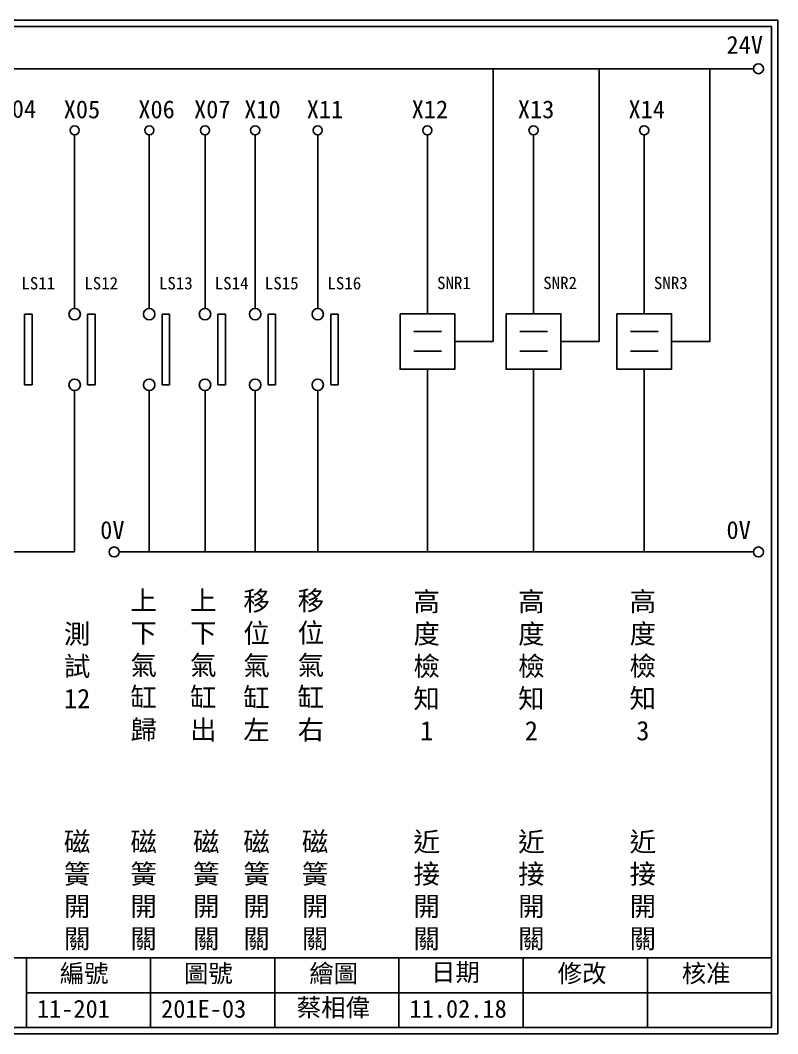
# Model space of a CAD drawing. Extents: x 325 to 612, y 3 to 207.
# Drawn here: x 459.8 to 612.3, y 3 to 207 of the extents above; entities that cross this region are included whole.
import ezdxf

# ---------------------------------------------------------------- set-up
doc = ezdxf.new("R2010")
doc.units = 0
doc.layers.get('0').update_dxf_attribs({"linetype": 'CONTINUOUS'})
doc.layers.add('圖框層', color=7, linetype='CONTINUOUS')
doc.layers.add('標尺寸層', color=3, linetype='CONTINUOUS')
doc.styles.add('CNS', font='romanc.shx', dxfattribs={"bigfont": 'chineset.shx'})
doc.styles.add('STSL', font='KAIU.TTF')

msp = doc.modelspace()

# ---------------------------------------------------------------- linework, layer by layer
for p, q in [((555.02, 142.31), (555.02, 197.22)), ((576.38, 142.31), (576.38, 197.22)), ((598.67, 142.31), (598.67, 197.22)), ((541.79, 147.89), (541.79, 183.91)), ((563.16, 147.89), (563.16, 183.91)), ((585.44, 147.89), (585.44, 183.91)), ((462.22, 147.83), (460.71, 147.83)), ((474.88, 147.83), (473.38, 147.83)), ((489.9, 147.83), (488.4, 147.83)), ((501.13, 147.83), (499.62, 147.83)), ((511.22, 147.83), (509.72, 147.83)), ((523.82, 147.83), (522.32, 147.83)), ((547.3, 142.31), (555.02, 142.31)), ((568.67, 142.31), (576.38, 142.31)), ((590.95, 142.31), (598.67, 142.31)), ((541.79, 136.73), (541.79, 99.96)), ((563.16, 136.73), (563.16, 99.96)), ((585.44, 136.73), (585.44, 99.96)), ((462.22, 133.6), (460.71, 133.6)), ((474.88, 133.6), (473.38, 133.6)), ((489.9, 133.6), (488.4, 133.6)), ((501.13, 133.6), (499.62, 133.6)), ((511.22, 133.6), (509.72, 133.6)), ((523.82, 133.6), (522.32, 133.6))]:
    msp.add_line(p, q)
for points in [[(536.28, 147.89), (547.3, 147.89), (547.3, 136.73), (536.28, 136.73)], [(557.64, 147.89), (568.67, 147.89), (568.67, 136.73), (557.64, 136.73)], [(579.93, 147.89), (590.95, 147.89), (590.95, 136.73), (579.93, 136.73)]]:
    msp.add_lwpolyline(points, close=True)
for centre in [(608.44, 197.22), (478.73, 99.96), (608.44, 99.96)]:
    msp.add_circle(centre, 1)
at = {"layer": '圖框層', "color": 7}
for p, q in [((612.32, 206.97), (325.32, 206.97)), ((612.32, 3), (612.32, 206.97)), ((611.07, 205.72), (326.57, 205.72)), ((611.07, 4.25), (611.07, 205.72)), ((326.57, 18.25), (611.07, 18.25)), ((461.07, 4.25), (461.07, 18.25)), ((486.07, 4.25), (486.07, 18.25)), ((511.07, 4.25), (511.07, 18.25)), ((536.07, 4.25), (536.07, 18.25)), ((561.07, 4.25), (561.07, 18.25)), ((586.07, 4.25), (586.07, 18.25)), ((461.07, 11.25), (611.07, 11.25)), ((326.57, 4.25), (611.07, 4.25)), ((325.32, 3), (612.32, 3))]:
    msp.add_line(p, q, dxfattribs=at)
at = {"layer": '標尺寸層', "color": 7}
for p, q in [((329.84, 197.22), (607.44, 197.22)), ((470.77, 183.91), (470.77, 148.99)), ((485.79, 183.91), (485.79, 148.99)), ((497.02, 183.91), (497.02, 148.99)), ((507.11, 183.91), (507.11, 148.99)), ((519.71, 183.91), (519.71, 148.99)), ((460.71, 133.6), (460.71, 147.83)), ((462.22, 133.6), (462.22, 147.83)), ((473.38, 133.6), (473.38, 147.83)), ((474.88, 133.6), (474.88, 147.83)), ((488.4, 133.6), (488.4, 147.83)), ((489.9, 133.6), (489.9, 147.83)), ((499.62, 133.6), (499.62, 147.83)), ((501.13, 133.6), (501.13, 147.83)), ((509.72, 133.6), (509.72, 147.83)), ((511.22, 133.6), (511.22, 147.83)), ((522.32, 133.6), (522.32, 147.83)), ((523.82, 133.6), (523.82, 147.83)), ((539.03, 144.34), (544.6, 144.34)), ((560.4, 144.34), (565.97, 144.34)), ((582.68, 144.34), (588.25, 144.34)), ((539.03, 140.37), (544.6, 140.37)), ((560.4, 140.37), (565.97, 140.37)), ((582.68, 140.37), (588.25, 140.37)), ((470.77, 132.46), (470.77, 99.96)), ((470.77, 132.45), (470.77, 99.96)), ((485.79, 132.46), (485.79, 99.96)), ((485.79, 132.45), (485.79, 99.96)), ((497.02, 132.46), (497.02, 99.96)), ((497.02, 132.45), (497.02, 99.96)), ((507.11, 132.46), (507.11, 99.96)), ((507.11, 132.45), (507.11, 99.96)), ((519.71, 132.46), (519.71, 99.96)), ((519.71, 132.45), (519.71, 99.96)), ((405.83, 99.96), (470.77, 99.96)), ((479.73, 99.96), (607.44, 99.96))]:
    msp.add_line(p, q, dxfattribs=at)
for centre, radius in [((470.77, 184.83), 0.92), ((485.79, 184.83), 0.92), ((497.02, 184.83), 0.92), ((507.11, 184.83), 0.92), ((519.71, 184.83), 0.92), ((541.79, 184.83), 0.92), ((563.16, 184.83), 0.92), ((585.44, 184.83), 0.92), ((470.77, 147.83), 1.15), ((485.79, 147.83), 1.15), ((497.02, 147.83), 1.15), ((507.11, 147.83), 1.15), ((519.71, 147.83), 1.15), ((470.77, 133.6), 1.15), ((485.79, 133.6), 1.15), ((497.02, 133.6), 1.15), ((507.11, 133.6), 1.15), ((519.71, 133.6), 1.15)]:
    msp.add_circle(centre, radius, dxfattribs=at)

# ---------------------------------------------------------------- texts
at = {"layer": '圖框層', "color": 4, "style": 'STSL'}
for s, height, p in [('24V', 3.6, (602, 200.22)), ('X04', 3.6, (455.68, 187.33)), ('X05', 3.6, (468.57, 187.24)), ('X06', 3.6, (483.59, 187.24)), ('X07', 3.6, (494.81, 187.24)), ('X10', 3.6, (504.91, 187.24)), ('X11', 3.6, (517.5, 187.24)), ('X12', 3.6, (538.62, 187.24)), ('X13', 3.6, (559.99, 187.24)), ('X14', 3.6, (582.27, 187.24)), ('LS11', 2.5, (460.05, 152.8)), ('LS12', 2.5, (472.72, 152.8)), ('LS13', 2.5, (487.74, 152.8)), ('LS14', 2.5, (498.97, 152.8)), ('LS15', 2.5, (509.06, 152.8)), ('LS16', 2.5, (521.66, 152.8)), ('SNR1', 2.5, (543.74, 152.86)), ('SNR2', 2.5, (565.11, 152.86)), ('SNR3', 2.5, (587.39, 152.86)), ('0V', 3.6, (475.92, 102.58)), ('0V', 3.6, (602, 102.58)), ('編號', 3.6, (467.78, 13.34)), ('圖號', 3.6, (492.78, 13.34)), ('繪圖', 3.6, (518.01, 13.34)), ('日期', 3.6, (542.54, 13.59)), ('修改', 3.6, (568.01, 13.34)), ('核准', 3.6, (593.01, 13.34)), ('蔡相偉', 3.6, (515.5, 6.47)), ('11-201', 3.6, (463.18, 6.22)), ('201E-03', 3.6, (488.18, 6.22)), ('11.02.18', 3.6, (538.18, 6.22))]:
    msp.add_text(s, height=height, dxfattribs=at).set_placement(p)
at = {"layer": '標尺寸層', "color": 7, "char_height": 3.9, "width": 4.9608, "attachment_point": 5, "style": 'CNS'}
for s, insert in [('{\\fDFKai-SB|b0|i0|c136|p65;上下氣缸歸}', (484.67, 76.97)), ('{\\fDFKai-SB|b0|i0|c136|p65;上下氣缸出}', (496.68, 76.97)), ('{\\fDFKai-SB|b0|i0|c136|p65;移位氣缸左}', (507.4, 76.97)), ('{\\fDFKai-SB|b0|i0|c136|p65;移位氣缸右}', (518.33, 76.97)), ('{\\fDFKai-SB|b0|i0|c136|p65;高度檢知\\P1}', (541.64, 76.97)), ('{\\fDFKai-SB|b0|i0|c136|p65;高度檢知\\P2}', (562.72, 76.97)), ('{\\fDFKai-SB|b0|i0|c136|p65;高度檢知\\P3}', (585.16, 76.97)), ('{\\fDFKai-SB|b0|i0|c136|p65;測試12}', (471.27, 76.97)), ('{\\fDFKai-SB|b0|i0|c136|p65;磁簧開關}', (471.27, 31.68)), ('{\\fDFKai-SB|b0|i0|c136|p65;磁簧開關}', (484.67, 31.68)), ('{\\fDFKai-SB|b0|i0|c136|p65;磁簧開關}', (497.27, 31.68)), ('{\\fDFKai-SB|b0|i0|c136|p65;磁簧開關}', (507.4, 31.68)), ('{\\fDFKai-SB|b0|i0|c136|p65;磁簧開關}', (519.18, 31.68)), ('{\\fDFKai-SB|b0|i0|c136|p65;近接開關}', (541.64, 31.68)), ('{\\fDFKai-SB|b0|i0|c136|p65;近接開關}', (562.72, 31.68)), ('{\\fDFKai-SB|b0|i0|c136|p65;近接開關}', (585.16, 31.68))]:
    msp.add_mtext(s, dxfattribs=dict(at, insert=insert))

doc.saveas('drawing.dxf')
